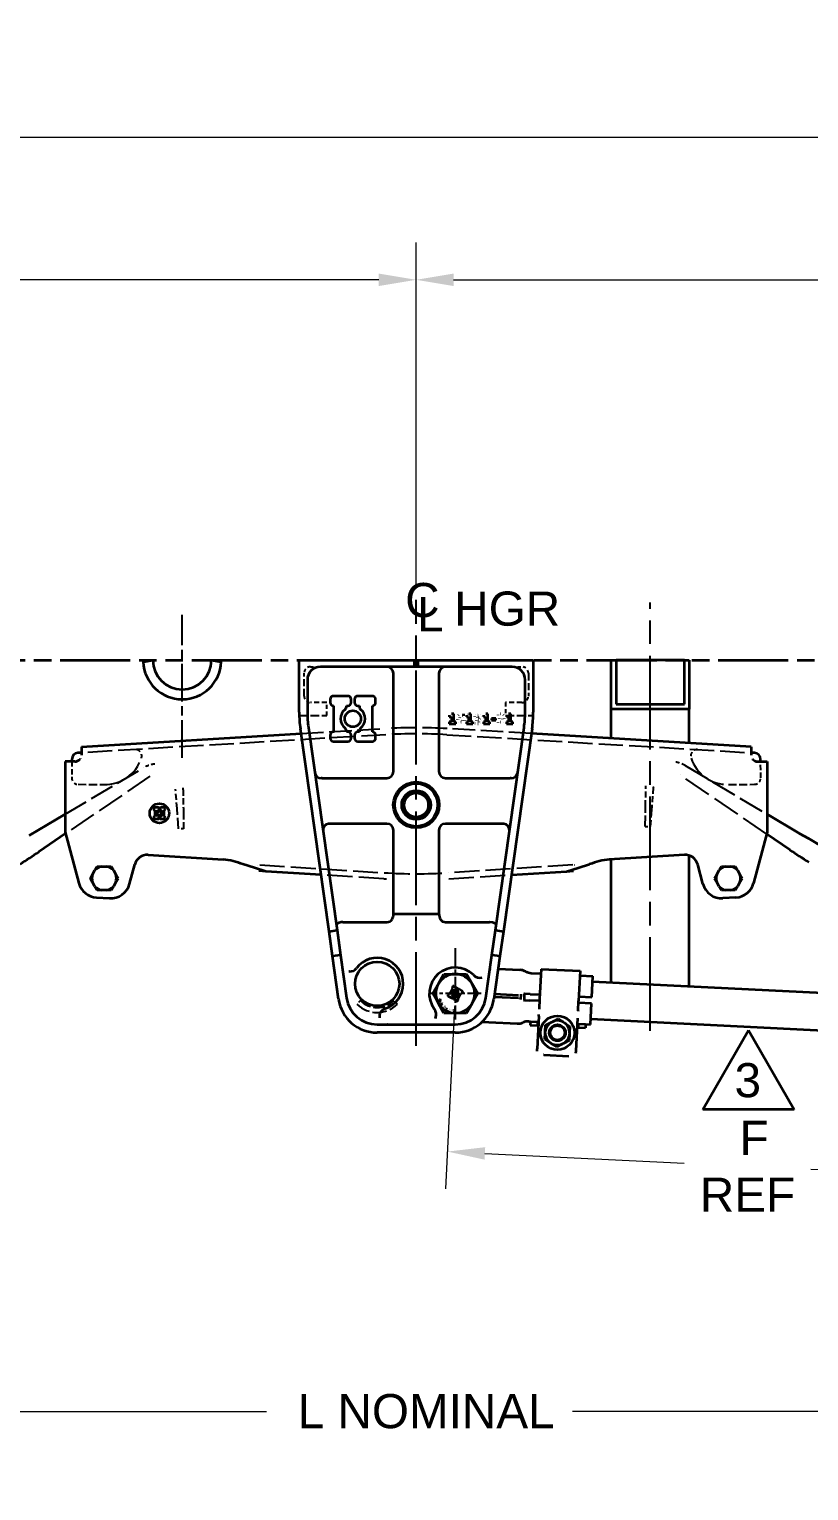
# Model space of a CAD drawing. Header units: inches. Extents: x 0 to 267, y 0 to 172.
# Drawn here: x 59.6 to 89.6, y 46.5 to 102.7 of the extents above; entities that cross this region are included whole.
import ezdxf
from ezdxf.enums import TextEntityAlignment as Align

# ---------------------------------------------------------------- set-up
doc = ezdxf.new("R2010")
doc.units = ezdxf.units.IN
doc.header["$LTSCALE"] = 8
doc.header["$MEASUREMENT"] = 0
for name, pattern in [('CHAIN', [0.7087, 0.4724, -0.0591, 0.1181, -0.0591]), ('DASHED', [0.2067, 0.1654, -0.0413]), ('DOUBLE_DASH_CHAIN', [1.2403, 0.6614, -0.0827, 0.1654, -0.0827, 0.1654, -0.0827])]:
    doc.linetypes.add(name, pattern=pattern)
for name, color, linetype, lineweight in [('Center Mark(Hutchens)', 7, 'Continuous', 25), ('Centerline(Hutchens)', 7, 'Continuous', 25), ('Dimensions(Hutchens)', 7, 'Continuous', 25), ('Hidden Edges(Hutchens)', 7, 'DASHED', 25), ('Phantom Lines(Hutchens)', 7, 'DOUBLE_DASH_CHAIN', 70), ('Sketch Geometry(Hutchens)', 7, 'Continuous', 35), ('Symbols(Hutchens)', 7, 'Continuous', 25), ('Visible Edges(Hutchens)', 7, 'Continuous', 35)]:
    doc.layers.add(name, color=color, linetype=linetype, lineweight=lineweight)
doc.styles.add('Hutchens .164', font='ARIAL.TTF')
doc.dimstyles.new('HUTCHENS STD DIM X.XX', dxfattribs={"dimscale": 8, "dimtxt": 0.164, "dimasz": 0.18, "dimexe": 0.18, "dimexo": 0.0625, "dimgap": 0.09, "dimtad": 0, "dimtih": 1, "dimtoh": 1, "dimrnd": 1e-08, "dimzin": 4, "dimdsep": 46, "dimtxsty": 'Hutchens .164', "dimcen": 0.09, "dimclrd": 211, "dimclre": 211, "dimclrt": 7, "dimadec": 0, "dimazin": 1, "dimtfac": 0.762195, "dimtofl": 0, "dimtmove": 0, "dimatfit": 3, "dimfxl": 0, "dimtolj": 1, "dimtzin": 0, "dimlwd": 9, "dimlwe": 9, "dimarcsym": 0})

# ---------------------------------------------------------------- blocks, each defined once
blk = doc.blocks.new('*D30')
at = {"layer": 'Defpoints', "color": 0, "linetype": 'Continuous'}
for p in [(44.44, 62.729), (104.44, 62.78), (104.44, 49.579)]:
    blk.add_point(p, dxfattribs=at)
at = {"layer": 'Dimensions(Hutchens)', "color": 211, "linetype": 'Continuous', "lineweight": 9}
for p, q in [((44.44, 62.229), (44.44, 48.139)), ((104.44, 62.28), (104.44, 48.139)), ((45.88, 49.579), (68.763, 49.579)), ((103, 49.579), (80.527, 49.579))]:
    blk.add_line(p, q, dxfattribs=at)
at = {"layer": 'Dimensions(Hutchens)', "color": 211, "linetype": 'Continuous'}
for points in [[(45.88, 49.819), (45.88, 49.339), (44.44, 49.579)], [(103, 49.819), (103, 49.339), (104.44, 49.579)]]:
    blk.add_solid(points, dxfattribs=at)
at = {"layer": 'Dimensions(Hutchens)', "color": 7, "linetype": 'Continuous', "lineweight": 9, "insert": (74.645, 49.579), "char_height": 1.312, "attachment_point": 5, "style": 'Hutchens .164'}
blk.add_mtext('\\A1; L NOMINAL', dxfattribs=at)
blk = doc.blocks.new('*D36')
at = {"layer": 'Defpoints', "color": 0, "linetype": 'Continuous'}
for p in [(74.516, 93.073), (25.516, 80.913), (74.516, 80.777)]:
    blk.add_point(p, dxfattribs=at)
at = {"layer": 'Dimensions(Hutchens)', "color": 211, "linetype": 'Continuous', "lineweight": 9}
for p, q in [((25.516, 81.413), (25.516, 94.513)), ((74.516, 81.277), (74.516, 94.513)), ((26.956, 93.073), (41.982, 93.073)), ((73.076, 93.073), (58.05, 93.073))]:
    blk.add_line(p, q, dxfattribs=at)
at = {"layer": 'Dimensions(Hutchens)', "color": 211, "linetype": 'Continuous'}
for points in [[(26.956, 93.313), (26.956, 92.833), (25.516, 93.073)], [(73.076, 93.313), (73.076, 92.833), (74.516, 93.073)]]:
    blk.add_solid(points, dxfattribs=at)
at = {"layer": 'Dimensions(Hutchens)', "color": 7, "linetype": 'Continuous', "lineweight": 9, "insert": (50.016, 93.073), "char_height": 1.312, "attachment_point": 5, "style": 'Hutchens .164'}
blk.add_mtext('\\A1; "A"\\PTYP BOTH ENDS', dxfattribs=at)
blk = doc.blocks.new('*D37')
at = {"layer": 'Defpoints', "color": 0, "linetype": 'Continuous'}
for p in [(134.516, 93.073), (74.516, 80.777), (134.516, 80.311)]:
    blk.add_point(p, dxfattribs=at)
at = {"layer": 'Dimensions(Hutchens)', "color": 211, "linetype": 'Continuous', "lineweight": 9}
for p, q in [((74.516, 81.277), (74.516, 94.513)), ((134.516, 80.811), (134.516, 94.513)), ((75.956, 93.073), (102.979, 93.073)), ((133.076, 93.073), (106.053, 93.073))]:
    blk.add_line(p, q, dxfattribs=at)
at = {"layer": 'Dimensions(Hutchens)', "color": 211, "linetype": 'Continuous'}
for points in [[(75.956, 93.313), (75.956, 92.833), (74.516, 93.073)], [(133.076, 93.313), (133.076, 92.833), (134.516, 93.073)]]:
    blk.add_solid(points, dxfattribs=at)
at = {"layer": 'Dimensions(Hutchens)', "color": 7, "linetype": 'Continuous', "lineweight": 9, "insert": (104.516, 93.073), "char_height": 1.312, "attachment_point": 5, "style": 'Hutchens .164'}
blk.add_mtext('\\A1; B', dxfattribs=at)
blk = doc.blocks.new('*D39')
at = {"layer": 'Defpoints', "color": 0, "linetype": 'Continuous'}
for p in [(189.954, 98.557), (189.954, 85.178), (18.954, 69.53)]:
    blk.add_point(p, dxfattribs=at)
at = {"layer": 'Dimensions(Hutchens)', "color": 211, "linetype": 'Continuous', "lineweight": 9}
for p, q in [((18.954, 70.03), (18.954, 99.997)), ((189.954, 85.678), (189.954, 99.997)), ((20.394, 98.557), (94.871, 98.557)), ((188.514, 98.557), (114.037, 98.557))]:
    blk.add_line(p, q, dxfattribs=at)
at = {"layer": 'Dimensions(Hutchens)', "color": 211, "linetype": 'Continuous'}
for points in [[(20.394, 98.797), (20.394, 98.317), (18.954, 98.557)], [(188.514, 98.797), (188.514, 98.317), (189.954, 98.557)]]:
    blk.add_solid(points, dxfattribs=at)
at = {"layer": 'Dimensions(Hutchens)', "color": 7, "linetype": 'Continuous', "lineweight": 9, "insert": (104.454, 98.557), "char_height": 1.312, "attachment_point": 5, "style": 'Hutchens .164'}
blk.add_mtext('\\A1; E REC CLEARANCE', dxfattribs=at)
blk = doc.blocks.new('*D40')
at = {"layer": 'Defpoints', "color": 0, "linetype": 'Continuous'}
for p in [(76.016, 65.637), (99.09, 64.506), (98.792, 58.433)]:
    blk.add_point(p, dxfattribs=at)
at = {"layer": 'Dimensions(Hutchens)', "color": 211, "linetype": 'Continuous', "lineweight": 9}
for p, q in [((75.992, 65.138), (75.648, 58.126)), ((99.066, 64.006), (98.722, 56.995)), ((77.157, 59.494), (84.817, 59.118)), ((97.354, 58.503), (89.694, 58.879))]:
    blk.add_line(p, q, dxfattribs=at)
at = {"layer": 'Dimensions(Hutchens)', "color": 211, "linetype": 'Continuous'}
for points in [[(77.169, 59.733), (77.145, 59.254), (75.719, 59.564)], [(97.366, 58.743), (97.342, 58.264), (98.792, 58.433)]]:
    blk.add_solid(points, dxfattribs=at)
at = {"layer": 'Dimensions(Hutchens)', "color": 7, "linetype": 'Continuous', "lineweight": 9, "insert": (87.256, 58.999), "char_height": 1.312, "attachment_point": 5, "style": 'Hutchens .164'}
blk.add_mtext('\\A1; F\\PREF', dxfattribs=at)
blk = doc.blocks.new('CL HGR')
at = {"layer": 'Symbols(Hutchens)', "color": 7, "char_height": 0.164, "attachment_point": 5, "style": 'Hutchens .164'}
for s, insert in [('C', (0.0294, -0.0028)), ('L', (0.068, -0.0698)), ('HGR', (0.4373, -0.044))]:
    blk.add_mtext(s, dxfattribs=dict(at, insert=insert))
blk = doc.blocks.new('FLAG')
at = {"layer": 'Sketch Geometry(Hutchens)'}
for p, q in [((-0.22, -0.1905), (0, 0.1905)), ((0, 0.1905), (0.22, -0.1905)), ((0.22, -0.1905), (-0.22, -0.1905))]:
    blk.add_line(p, q, dxfattribs=at)
at = {"layer": 'Symbols(Hutchens)', "color": 7, "style": 'Hutchens .164'}
blk.add_attdef('NO:', text='', height=0.164, dxfattribs=at).set_placement((-0.0034, -0.0497), align=Align.MIDDLE_CENTER)

msp = doc.modelspace()

# ---------------------------------------------------------------- linework, layer by layer
at = {"layer": 'Center Mark(Hutchens)', "linetype": 'CHAIN', "ltscale": 0.190971}
msp.add_line((76.0163, 67.3886), (76.0163, 64.637), dxfattribs=at)
at = {"layer": 'Center Mark(Hutchens)', "linetype": 'CHAIN', "ltscale": 0.138781}
msp.add_line((77.0163, 65.637), (75.0163, 65.637), dxfattribs=at)
at = {"layer": 'Centerline(Hutchens)', "linetype": 'CHAIN', "ltscale": 0.954115}
for p, q in [((74.5163, 63.6249), (74.5163, 80.7771)), ((83.5163, 64.1995), (83.5163, 80.6732))]:
    msp.add_line(p, q, dxfattribs=at)
at = {"layer": 'Centerline(Hutchens)', "linetype": 'CHAIN', "ltscale": 0.38144}
msp.add_line((65.5163, 74.7039), (65.5163, 80.1983), dxfattribs=at)
at = {"layer": 'Hidden Edges(Hutchens)', "ltscale": 0.089183}
for p, q in [((70.4538, 78.1995), (70.8288, 78.1995)), ((78.2038, 78.1995), (78.5788, 78.1995))]:
    msp.add_line(p, q, dxfattribs=at)
at = {"layer": 'Hidden Edges(Hutchens)', "ltscale": 0.208226}
for p, q in [((70.2038, 77.0745), (70.2038, 77.9495)), ((78.8288, 77.9495), (78.8288, 77.0745))]:
    msp.add_line(p, q, dxfattribs=at)
at = {"layer": 'Hidden Edges(Hutchens)', "ltscale": 0.148704}
for p, q in [((71.0788, 76.8245), (70.4538, 76.8245)), ((78.5788, 76.8245), (77.9538, 76.8245))]:
    msp.add_line(p, q, dxfattribs=at)
at = {"layer": 'Hidden Edges(Hutchens)', "ltscale": 0.118944}
for p, q in [((71.0788, 76.3245), (71.0788, 76.8245)), ((77.9538, 76.8245), (77.9538, 76.3245))]:
    msp.add_line(p, q, dxfattribs=at)
at = {"layer": 'Hidden Edges(Hutchens)', "ltscale": 0.252454}
for p, q in [((70.0181, 76.3245), (71.0788, 76.3245)), ((77.9538, 76.3245), (79.0146, 76.3245))]:
    msp.add_line(p, q, dxfattribs=at)
at = {"layer": 'Hidden Edges(Hutchens)', "ltscale": 0.70821}
for p, q in [((73.3455, 75.589), (61.6551, 74.8954)), ((75.6872, 75.589), (87.3776, 74.8954))]:
    msp.add_line(p, q, dxfattribs=at)
at = {"layer": 'Hidden Edges(Hutchens)', "ltscale": 0.65508}
for p, q in [((70.0877, 75.6281), (73.3317, 75.8206)), ((78.945, 75.6281), (75.7009, 75.8206))]:
    msp.add_line(p, q, dxfattribs=at)
at = {"layer": 'Hidden Edges(Hutchens)', "ltscale": 0.055136}
for p, q in [((61.6413, 75.127), (61.6551, 74.8954)), ((87.3913, 75.127), (87.3776, 74.8954))]:
    msp.add_line(p, q, dxfattribs=at)
at = {"layer": 'Hidden Edges(Hutchens)', "ltscale": 0.00118}
for p, q in [((61.6551, 74.8954), (61.6551, 74.8953)), ((87.3776, 74.8954), (87.3776, 74.8953))]:
    msp.add_line(p, q, dxfattribs=at)
at = {"layer": 'Hidden Edges(Hutchens)', "ltscale": 0.708444}
msp.add_line((61.0163, 72.535), (64.0429, 74.3214), dxfattribs=at)
at = {"layer": 'Hidden Edges(Hutchens)', "ltscale": 0.148443}
for p, q in [((61.2729, 74.557), (61.2663, 73.9331)), ((87.7663, 73.9331), (87.7598, 74.557))]:
    msp.add_line(p, q, dxfattribs=at)
at = {"layer": 'Hidden Edges(Hutchens)', "ltscale": 0.740479}
msp.add_line((84.8558, 74.4023), (88.0163, 72.5302), dxfattribs=at)
at = {"layer": 'Hidden Edges(Hutchens)', "ltscale": 0.789775}
msp.add_line((64.2709, 73.9904), (61.032, 71.7859), dxfattribs=at)
at = {"layer": 'Hidden Edges(Hutchens)', "ltscale": 0.237987}
for p, q in [((61.5137, 73.6805), (62.5136, 73.6699)), ((86.5191, 73.6699), (87.519, 73.6805))]:
    msp.add_line(p, q, dxfattribs=at)
at = {"layer": 'Hidden Edges(Hutchens)', "ltscale": 0.81374}
msp.add_line((87.9966, 71.7707), (84.663, 74.0473), dxfattribs=at)
at = {"layer": 'Hidden Edges(Hutchens)'}
for p, q in [((65.2642, 73.4695), (65.2642, 73.4695)), ((83.6332, 73.5524), (83.6332, 73.5524))]:
    msp.add_line(p, q, dxfattribs=at)
at = {"layer": 'Hidden Edges(Hutchens)', "ltscale": 0.174961}
for p, q in [((65.3199, 72.7538), (65.2642, 73.4695)), ((83.6332, 73.5524), (83.5764, 72.8367))]:
    msp.add_line(p, q, dxfattribs=at)
at = {"layer": 'Hidden Edges(Hutchens)', "ltscale": 0.174616}
for p, q in [((65.5512, 73.4733), (65.5606, 72.7569)), ((83.3358, 72.8402), (83.3463, 73.5566))]:
    msp.add_line(p, q, dxfattribs=at)
at = {"layer": 'Hidden Edges(Hutchens)', "ltscale": 0.322228}
for p, q in [((65.3808, 71.9709), (65.3199, 72.7538)), ((83.5764, 72.8367), (83.5142, 72.0539))]:
    msp.add_line(p, q, dxfattribs=at)
at = {"layer": 'Hidden Edges(Hutchens)', "ltscale": 0.321944}
for p, q in [((65.5606, 72.7569), (65.5708, 71.9734)), ((83.3243, 72.0567), (83.3358, 72.8402))]:
    msp.add_line(p, q, dxfattribs=at)
at = {"layer": 'Hidden Edges(Hutchens)', "ltscale": 0.045137}
for p, q in [((65.5708, 71.9734), (65.3808, 71.9709)), ((83.3243, 72.0567), (83.5142, 72.0539))]:
    msp.add_line(p, q, dxfattribs=at)
at = {"layer": 'Hidden Edges(Hutchens)', "ltscale": 0.725128}
for p, q in [((68.4963, 70.5817), (73.2832, 70.2825)), ((80.5364, 70.5817), (75.7494, 70.2825))]:
    msp.add_line(p, q, dxfattribs=at)
at = {"layer": 'Hidden Edges(Hutchens)', "ltscale": 0.731121}
for p, q in [((73.2688, 70.0509), (70.8555, 70.2018)), ((75.7639, 70.0509), (78.1772, 70.2018))]:
    msp.add_line(p, q, dxfattribs=at)
at = {"layer": 'Hidden Edges(Hutchens)', "ltscale": 0.044541}
for p, q in [((72.37, 65.3656), (72.2374, 65.2331)), ((73.7953, 65.2331), (73.6627, 65.3656))]:
    msp.add_line(p, q, dxfattribs=at)
at = {"layer": 'Hidden Edges(Hutchens)', "ltscale": 0.091457, "flags": 128}
for points in [[(74.5163, 75.3866), (74.5003, 75.3866)], [(74.5163, 75.3866), (74.5324, 75.3866)]]:
    msp.add_lwpolyline(points, dxfattribs=at)
at = {"layer": 'Hidden Edges(Hutchens)', "ltscale": 0.401905, "flags": 128}
for points in [[(83.3463, 73.5566), (83.3497, 73.6251)], [(65.5512, 73.4733), (65.5479, 73.5418)]]:
    msp.add_lwpolyline(points, dxfattribs=at)
at = {"layer": 'Hidden Edges(Hutchens)', "ltscale": 0.31875, "flags": 128}
msp.add_lwpolyline([(83.6332, 73.5524), (83.6497, 73.6033)], dxfattribs=at)
at = {"layer": 'Hidden Edges(Hutchens)', "ltscale": 0.331717, "flags": 128}
msp.add_lwpolyline([(65.2642, 73.4695), (65.2605, 73.499)], dxfattribs=at)
at = {"layer": 'Hidden Edges(Hutchens)', "ltscale": 0.145222, "flags": 128}
for points in [[(67.8468, 70.6067), (67.8573, 70.6022)], [(81.1859, 70.6067), (81.1754, 70.6022)]]:
    msp.add_lwpolyline(points, dxfattribs=at)
at = {"layer": 'Hidden Edges(Hutchens)', "ltscale": 0.026705, "flags": 128}
for points in [[(68.4212, 70.5785), (68.4251, 70.5788)], [(80.6115, 70.5785), (80.6076, 70.5788)]]:
    msp.add_lwpolyline(points, dxfattribs=at)
at = {"layer": 'Hidden Edges(Hutchens)', "ltscale": 0.754944, "flags": 128}
msp.add_lwpolyline([(73.2688, 70.0509), (73.3728, 70.0447)], dxfattribs=at)
at = {"layer": 'Hidden Edges(Hutchens)', "ltscale": 0.093397}
for centre, start, end in [((70.4538, 77.9495), 90, 180), ((78.5788, 77.9495), 0, 90), ((70.4538, 77.0745), 180, 270), ((78.5788, 77.0745), 270, 0), ((61.5163, 73.9305), 179.3956, 269.3956), ((87.5164, 73.9305), 270.6044, 0.6044)]:
    msp.add_arc(centre, 0.25, start, end, dxfattribs=at)
at = {"layer": 'Hidden Edges(Hutchens)', "ltscale": 0.716793}
msp.add_arc((74.5163, 55.8557), 20, 86.6044, 93.3956, dxfattribs=at)
at = {"layer": 'Hidden Edges(Hutchens)', "ltscale": 0.708478}
msp.add_arc((74.5163, 55.8557), 19.768, 86.6044, 93.3956, dxfattribs=at)
at = {"layer": 'Hidden Edges(Hutchens)', "ltscale": 0.116454}
for centre, start, end in [((63.7128, 74.767), 341.20073, 93.3956), ((85.3199, 74.767), 86.6044, 198.79927)]:
    msp.add_arc(centre, 0.25, start, end, dxfattribs=at)
at = {"layer": 'Hidden Edges(Hutchens)', "ltscale": 0.568412}
for centre, start, end in [((62.5295, 75.1699), 269.3956, 341.20073), ((86.5032, 75.1699), 198.79927, 270.6044)]:
    msp.add_arc(centre, 1.5, start, end, dxfattribs=at)
at = {"layer": 'Hidden Edges(Hutchens)', "ltscale": 0.105451}
for centre, start, end in [((64.5512, 73.4602), 95.15074, 120.55157), ((84.3462, 73.5419), 59.35862, 84.75946)]:
    msp.add_arc(centre, 1, start, end, dxfattribs=at)
at = {"layer": 'Hidden Edges(Hutchens)', "ltscale": 0.746187}
msp.add_arc((74.5163, 90.012), 19.768, 266.42367, 273.57633, dxfattribs=at)
at = {"layer": 'Hidden Edges(Hutchens)', "ltscale": 0.411869}
msp.add_arc((73.0163, 66.012), 1.1016, 225, 315, dxfattribs=at)
at = {"layer": 'Hidden Edges(Hutchens)', "ltscale": 0.341747}
msp.add_arc((73.0163, 66.012), 0.9141, 225, 315, dxfattribs=at)
at = {"layer": 'Phantom Lines(Hutchens)', "lineweight": 35, "ltscale": 0.510024}
msp.add_line((15.2761, 78.4495), (197.4599, 78.4495), dxfattribs=at)
at = {"layer": 'Visible Edges(Hutchens)'}
for p, q in [((64.0175, 78.3903), (64.3913, 78.4495)), ((66.6413, 78.4495), (67.0152, 78.3903)), ((70.0163, 78.4495), (74.4538, 78.4495)), ((70.0163, 76.4495), (70.0163, 78.4495)), ((74.4538, 78.1995), (70.8288, 78.1995)), ((74.4538, 78.1995), (74.4538, 78.4495)), ((74.4538, 78.4495), (74.5788, 78.4495)), ((74.5163, 78.387), (74.4538, 78.4495)), ((74.5163, 78.1995), (74.4538, 78.1995)), ((74.5788, 78.4495), (74.5163, 78.387)), ((74.5163, 78.387), (74.5163, 78.1995)), ((74.5788, 78.1995), (74.5163, 78.1995)), ((74.5788, 78.4495), (79.0163, 78.4495)), ((74.5788, 78.4495), (74.5788, 78.1995)), ((78.2038, 78.1995), (74.5788, 78.1995)), ((79.0163, 78.4495), (79.0163, 76.4495)), ((82.0163, 78.4495), (82.2038, 78.4495)), ((82.0163, 76.5745), (82.0163, 78.4495)), ((82.2038, 78.4495), (82.2038, 76.762)), ((84.8288, 78.4495), (82.2038, 78.4495)), ((84.8288, 76.762), (84.8288, 78.4495)), ((84.8288, 78.4495), (85.0163, 78.4495)), ((85.0163, 78.4495), (85.0163, 76.5745)), ((70.3288, 77.6995), (70.3288, 76.4495)), ((73.6413, 74.1682), (73.6413, 77.9495)), ((75.3913, 77.9495), (75.3913, 74.1682)), ((78.7038, 76.4495), (78.7038, 77.6995)), ((71.8913, 77.0745), (71.3288, 77.0745)), ((72.8288, 77.0745), (72.2663, 77.0745)), ((71.2038, 76.9495), (71.2038, 76.8245)), ((71.3288, 76.6995), (71.3288, 75.6995)), ((71.8288, 76.6598), (71.8288, 76.6995)), ((71.8288, 76.6995), (71.8913, 76.6995)), ((72.0163, 76.8245), (72.0163, 76.9495)), ((72.1413, 76.9495), (72.1413, 76.8245)), ((72.2663, 76.6995), (72.3288, 76.6995)), ((72.3288, 76.6995), (72.3288, 76.6598)), ((72.8288, 75.6995), (72.8288, 76.6995)), ((72.9538, 76.8245), (72.9538, 76.9495)), ((85.0163, 76.5745), (82.0163, 76.5745)), ((82.0163, 75.4459), (82.0163, 76.5745)), ((82.2038, 76.762), (84.8288, 76.762)), ((85.0163, 75.2679), (85.0163, 76.5745)), ((70.3701, 75.8628), (71.4727, 68.0703)), ((75.7891, 76.337), (75.7891, 76.2759)), ((75.7891, 76.2759), (75.8681, 76.2759)), ((75.7891, 76.0775), (75.7891, 76.0121)), ((75.8681, 76.0775), (75.7891, 76.0775)), ((75.7891, 76.0121), (76.0367, 76.0121)), ((75.8681, 76.2759), (75.8681, 76.0775)), ((75.9596, 76.388), (75.8775, 76.388)), ((75.9596, 76.0775), (75.9596, 76.388)), ((76.0367, 76.0775), (75.9596, 76.0775)), ((76.0367, 76.0121), (76.0367, 76.0775)), ((76.3415, 76.3142), (76.3482, 76.3142)), ((76.3482, 76.3142), (76.3482, 76.3877)), ((76.4461, 76.337), (76.4461, 76.2759)), ((76.4461, 76.2759), (76.5251, 76.2759)), ((76.4461, 76.0775), (76.4461, 76.0121)), ((76.5251, 76.0775), (76.4461, 76.0775)), ((76.4461, 76.0121), (76.6937, 76.0121)), ((76.5251, 76.2759), (76.5251, 76.0775)), ((76.6166, 76.388), (76.5345, 76.388)), ((76.6166, 76.0775), (76.6166, 76.388)), ((76.6937, 76.0775), (76.6166, 76.0775)), ((76.6937, 76.0121), (76.6937, 76.0775)), ((76.8104, 76.2042), (76.8104, 76.2027)), ((76.9654, 76.2151), (76.9654, 76.2163)), ((77.1031, 76.337), (77.1031, 76.2759)), ((77.1031, 76.2759), (77.1821, 76.2759)), ((77.1031, 76.0775), (77.1031, 76.0121)), ((77.1821, 76.0775), (77.1031, 76.0775)), ((77.1031, 76.0121), (77.3508, 76.0121)), ((77.1821, 76.2759), (77.1821, 76.0775)), ((77.2736, 76.388), (77.1915, 76.388)), ((77.2736, 76.0775), (77.2736, 76.388)), ((77.3508, 76.0775), (77.2736, 76.0775)), ((77.3508, 76.0121), (77.3508, 76.0775)), ((77.41, 76.2127), (77.41, 76.1428)), ((77.5769, 76.2127), (77.41, 76.2127)), ((77.41, 76.1428), (77.5769, 76.1428)), ((77.56, 68.0703), (78.6625, 75.8628)), ((77.5769, 76.1428), (77.5769, 76.2127)), ((77.9825, 76.337), (77.9825, 76.2759)), ((77.9825, 76.2759), (78.0616, 76.2759)), ((77.9825, 76.0775), (77.9825, 76.0121)), ((78.0616, 76.0775), (77.9825, 76.0775)), ((77.9825, 76.0121), (78.2302, 76.0121)), ((78.0616, 76.2759), (78.0616, 76.0775)), ((78.153, 76.388), (78.071, 76.388)), ((78.153, 76.0775), (78.153, 76.388)), ((78.2302, 76.0775), (78.153, 76.0775)), ((78.2302, 76.0121), (78.2302, 76.0775)), ((61.6413, 75.127), (70.0877, 75.6281)), ((71.1633, 68.0266), (70.0607, 75.819)), ((71.2038, 75.5745), (71.2038, 75.4495)), ((71.3288, 75.3245), (71.8913, 75.3245)), ((71.8288, 75.6995), (71.8288, 75.7391)), ((71.8913, 75.6995), (71.8288, 75.6995)), ((72.0163, 75.4495), (72.0163, 75.5745)), ((72.1413, 75.5745), (72.1413, 75.4495)), ((72.3288, 75.6995), (72.2663, 75.6995)), ((72.2663, 75.3245), (72.8288, 75.3245)), ((72.3288, 75.7391), (72.3288, 75.6995)), ((72.9538, 75.4495), (72.9538, 75.5745)), ((78.972, 75.819), (77.8694, 68.0266)), ((87.3913, 75.127), (78.945, 75.6281)), ((61.6362, 74.8943), (61.509, 74.8867)), ((61.6323, 74.8148), (61.6324, 74.8152)), ((61.6413, 75.127), (61.6413, 74.807)), ((87.3913, 75.127), (87.3913, 74.807)), ((87.5237, 74.8867), (87.3965, 74.8943)), ((87.4003, 74.8152), (87.4003, 74.8148)), ((61.3913, 74.557), (61.0163, 74.557)), ((61.0163, 74.557), (61.0163, 71.8445)), ((61.2738, 74.6398), (61.2729, 74.557)), ((87.6413, 74.557), (88.0163, 74.557)), ((87.7598, 74.557), (87.7589, 74.6398)), ((88.0163, 74.557), (88.0163, 71.8445)), ((70.8978, 73.9182), (70.8624, 73.9182)), ((70.8978, 73.9182), (73.3913, 73.9182)), ((75.6413, 73.9182), (78.1349, 73.9182)), ((78.1703, 73.9182), (78.1349, 73.9182)), ((59.6337, 71.7189), (61.0163, 72.535)), ((64.4226, 72.7545), (64.4226, 72.7232)), ((64.5945, 72.7857), (64.4538, 72.7857)), ((64.4538, 72.692), (64.4586, 72.692)), ((64.4586, 72.692), (64.4586, 72.442)), ((64.5836, 72.692), (64.5945, 72.692)), ((64.5836, 72.6855), (64.5836, 72.692)), ((64.6257, 72.7232), (64.6257, 72.7545)), ((64.657, 72.7545), (64.657, 72.7232)), ((64.8288, 72.7857), (64.6882, 72.7857)), ((64.6882, 72.692), (64.6991, 72.692)), ((64.6991, 72.692), (64.6991, 72.6855)), ((64.8241, 72.442), (64.8241, 72.692)), ((64.8241, 72.692), (64.8288, 72.692)), ((64.8601, 72.7232), (64.8601, 72.7545)), ((88.0163, 72.5302), (89.261, 71.7929)), ((64.4226, 72.4107), (64.4226, 72.3795)), ((64.4586, 72.442), (64.4538, 72.442)), ((64.4538, 72.3482), (64.5945, 72.3482)), ((64.5836, 72.442), (64.5836, 72.4484)), ((64.5945, 72.442), (64.5836, 72.442)), ((64.6257, 72.3795), (64.6257, 72.4107)), ((64.657, 72.4107), (64.657, 72.3795)), ((64.6991, 72.442), (64.6882, 72.442)), ((64.6882, 72.3482), (64.8288, 72.3482)), ((64.6991, 72.4484), (64.6991, 72.442)), ((64.8288, 72.442), (64.8241, 72.442)), ((64.8601, 72.3795), (64.8601, 72.4107)), ((73.3913, 72.1682), (71.1808, 72.1682)), ((73.6413, 68.7057), (73.6413, 71.9182)), ((75.3913, 71.9182), (75.3913, 68.7057)), ((77.8519, 72.1682), (75.6413, 72.1682)), ((61.032, 71.7859), (60.0062, 71.0877)), ((61.0163, 71.8445), (61.5419, 69.8831)), ((88.0163, 71.8445), (87.4908, 69.8831)), ((88.8875, 71.1623), (87.9966, 71.7707)), ((64.2045, 70.9681), (67.093, 70.7876)), ((84.8281, 70.9681), (81.9397, 70.7876)), ((82.0163, 66.0636), (82.0163, 70.7924)), ((85.0163, 65.9165), (85.0163, 70.9438)), ((62.0713, 70.2182), (62.1629, 70.3768)), ((62.1629, 70.3768), (62.2502, 70.528)), ((62.2502, 70.528), (62.4248, 70.528)), ((62.4248, 70.528), (62.6079, 70.528)), ((62.6079, 70.528), (62.7825, 70.528)), ((62.7825, 70.528), (62.8698, 70.3768)), ((62.8698, 70.3768), (62.9613, 70.2182)), ((63.4908, 69.8536), (63.6904, 70.5985)), ((68.2928, 70.4695), (67.8468, 70.6067)), ((68.7313, 70.3345), (68.2928, 70.4695)), ((68.7313, 70.3345), (68.4818, 70.3501)), ((70.8555, 70.2018), (68.7313, 70.3345)), ((78.1772, 70.2018), (80.3013, 70.3345)), ((80.3013, 70.3345), (80.7399, 70.4695)), ((80.3013, 70.3345), (80.5509, 70.3501)), ((80.7399, 70.4695), (81.1859, 70.6067)), ((85.5419, 69.8536), (85.3423, 70.5985)), ((86.0713, 70.2182), (86.1629, 70.3768)), ((86.1629, 70.3768), (86.2502, 70.528)), ((86.2502, 70.528), (86.4248, 70.528)), ((86.4248, 70.528), (86.6079, 70.528)), ((86.6079, 70.528), (86.7825, 70.528)), ((86.7825, 70.528), (86.8698, 70.3768)), ((86.8698, 70.3768), (86.9613, 70.2182)), ((61.984, 70.067), (62.0713, 70.2182)), ((62.0713, 69.9158), (61.984, 70.067)), ((62.1629, 69.7572), (62.0713, 69.9158)), ((62.2502, 69.606), (62.1629, 69.7572)), ((62.8698, 69.7572), (62.7825, 69.606)), ((62.9613, 69.9158), (62.8698, 69.7572)), ((62.9613, 70.2182), (63.0487, 70.067)), ((63.0487, 70.067), (62.9613, 69.9158)), ((85.984, 70.067), (86.0713, 70.2182)), ((86.0713, 69.9158), (85.984, 70.067)), ((86.1629, 69.7572), (86.0713, 69.9158)), ((86.2502, 69.606), (86.1629, 69.7572)), ((86.8698, 69.7572), (86.7825, 69.606)), ((86.9613, 69.9158), (86.8698, 69.7572)), ((86.9613, 70.2182), (87.0487, 70.067)), ((87.0487, 70.067), (86.9613, 69.9158)), ((62.2222, 69.3285), (62.7222, 69.299)), ((62.4248, 69.606), (62.2502, 69.606)), ((62.6079, 69.606), (62.4248, 69.606)), ((62.7825, 69.606), (62.6079, 69.606)), ((86.4248, 69.606), (86.2502, 69.606)), ((86.8105, 69.3285), (86.3105, 69.299)), ((86.6079, 69.606), (86.4248, 69.606)), ((86.7825, 69.606), (86.6079, 69.606)), ((73.6413, 68.7057), (75.3913, 68.7057)), ((71.1633, 68.0266), (71.4727, 68.0703)), ((71.2986, 67.0703), (71.1633, 68.0266)), ((71.4727, 68.0703), (71.608, 67.1141)), ((71.6983, 68.387), (73.3913, 68.387)), ((75.6413, 68.387), (77.3343, 68.387)), ((77.4247, 67.1141), (77.56, 68.0703)), ((77.56, 68.0703), (77.8694, 68.0266)), ((77.8694, 68.0266), (77.7341, 67.0703)), ((71.608, 67.1141), (71.2986, 67.0703)), ((71.5311, 65.4268), (71.2986, 67.0703)), ((71.608, 67.1141), (71.8406, 65.4706)), ((77.1921, 65.4706), (77.4247, 67.1141)), ((77.7341, 67.0703), (77.4247, 67.1141)), ((77.7341, 67.0703), (77.5016, 65.4268)), ((75.3668, 66.012), (75.5833, 66.387)), ((75.5833, 66.387), (76.0163, 66.387)), ((76.0163, 66.387), (76.4494, 66.387)), ((76.4494, 66.387), (76.6659, 66.012)), ((77.6662, 66.5903), (78.5015, 66.5494)), ((78.7286, 66.4825), (78.7103, 66.4922)), ((78.9375, 66.4254), (79.308, 66.4072)), ((79.3165, 66.58), (79.2605, 65.4373)), ((79.3165, 66.58), (80.8147, 66.5065)), ((80.8147, 66.5065), (80.7587, 65.3638)), ((80.8062, 66.3337), (81.3056, 66.3093)), ((81.2662, 65.5047), (81.3056, 66.3093)), ((75.1503, 65.637), (75.3668, 66.012)), ((75.921, 65.8373), (75.7952, 65.6195)), ((75.9207, 65.9087), (75.9054, 65.8823)), ((75.9168, 65.8396), (75.921, 65.8373)), ((76.0851, 65.8499), (75.9633, 65.9202)), ((76.0172, 65.754), (76.0292, 65.7748)), ((76.0292, 65.7748), (76.0386, 65.7693)), ((76.0813, 65.7808), (76.0966, 65.8072)), ((76.1236, 65.7915), (76.1084, 65.7651)), ((76.2881, 65.7327), (76.1663, 65.803)), ((76.6659, 66.012), (76.8824, 65.637)), ((81.2953, 66.099), (93.8817, 65.4819)), ((75.3668, 65.262), (75.1503, 65.637)), ((75.4426, 65.3612), (75.3235, 65.3557)), ((75.3235, 65.3557), (75.332, 65.3409)), ((75.332, 65.3409), (75.4463, 65.347)), ((75.5833, 64.887), (75.3668, 65.262)), ((75.4187, 65.207), (75.4093, 65.1991)), ((75.4093, 65.1991), (75.447, 65.1543)), ((75.4238, 65.4219), (75.4116, 65.4148)), ((75.4116, 65.4148), (75.4426, 65.3612)), ((75.4327, 65.1903), (75.4187, 65.207)), ((75.4619, 65.356), (75.4238, 65.4219)), ((75.4943, 65.242), (75.4327, 65.1903)), ((75.4427, 65.1785), (75.5255, 65.248)), ((75.4564, 65.1621), (75.4427, 65.1785)), ((75.4463, 65.347), (75.4619, 65.356)), ((75.4888, 65.2657), (75.4803, 65.2587)), ((75.4803, 65.2587), (75.4943, 65.242)), ((75.5255, 65.248), (75.5175, 65.2575)), ((75.7484, 65.6104), (75.7332, 65.584)), ((75.7446, 65.5413), (75.8664, 65.471)), ((75.7952, 65.6195), (75.7911, 65.6218)), ((75.9035, 65.557), (75.9155, 65.5777)), ((75.9129, 65.5515), (75.9035, 65.557)), ((75.9091, 65.4824), (75.9243, 65.5088)), ((75.9514, 65.4932), (75.9361, 65.4668)), ((75.9476, 65.4241), (76.0693, 65.3538)), ((76.0035, 65.4992), (75.9941, 65.5046)), ((76.0155, 65.52), (76.0035, 65.4992)), ((76.1117, 65.4367), (76.2375, 65.6545)), ((76.1158, 65.4343), (76.1117, 65.4367)), ((76.112, 65.3652), (76.1273, 65.3916)), ((76.1292, 65.717), (76.1172, 65.6962)), ((76.1198, 65.7224), (76.1292, 65.717)), ((76.2375, 65.6545), (76.2416, 65.6521)), ((76.2843, 65.6636), (76.2995, 65.69)), ((76.6659, 65.262), (76.4494, 64.887)), ((76.8824, 65.637), (76.6659, 65.262)), ((78.4479, 65.4552), (77.5121, 65.5011)), ((77.5296, 65.6254), (78.454, 65.58)), ((78.5369, 65.4059), (78.5474, 65.6203)), ((78.6473, 65.3828), (78.6559, 65.3824)), ((78.6747, 65.3815), (78.6559, 65.3824)), ((78.6681, 65.6321), (78.6595, 65.6325)), ((78.6731, 65.6319), (78.6609, 65.3822)), ((78.6682, 65.6321), (78.6869, 65.6312)), ((78.6747, 65.3815), (78.8858, 65.3711)), ((78.898, 65.6208), (78.6869, 65.6312)), ((79.2563, 65.353), (78.8858, 65.3711)), ((78.898, 65.6208), (79.2686, 65.6027)), ((79.2601, 65.4297), (79.2411, 65.042)), ((79.2605, 65.4373), (79.2601, 65.4297)), ((80.7393, 64.9686), (80.7583, 65.3563)), ((81.2539, 65.255), (80.7545, 65.2795)), ((80.7587, 65.3638), (80.7583, 65.3563)), ((80.7668, 65.5292), (81.2662, 65.5047)), ((81.2145, 64.4505), (81.2539, 65.255)), ((75.447, 65.1543), (75.4564, 65.1621)), ((75.5458, 65.077), (75.5369, 65.0644)), ((75.5464, 65.0766), (75.5458, 65.077)), ((76.0163, 64.887), (75.5833, 64.887)), ((75.6647, 65.0591), (75.6574, 65.0465)), ((75.6574, 65.0465), (75.6967, 65.0238)), ((75.704, 65.0364), (75.6647, 65.0591)), ((75.6967, 65.0238), (75.704, 65.0364)), ((75.9084, 64.9185), (75.9054, 64.9017)), ((75.9054, 64.9017), (75.9783, 64.8889)), ((75.9807, 64.9026), (75.9227, 64.9128)), ((75.928, 65.0149), (75.925, 64.998)), ((75.925, 64.998), (75.9258, 64.9979)), ((75.9783, 64.8889), (75.9807, 64.9026)), ((76.4494, 64.887), (76.0163, 64.887)), ((79.2277, 64.7689), (79.1662, 63.5148)), ((79.7522, 64.5572), (79.9738, 64.6711)), ((79.9738, 64.6711), (80.1832, 64.5361)), ((80.6644, 63.4413), (80.7259, 64.6954)), ((81.2248, 64.6607), (93.8112, 64.0436)), ((73.0163, 64.4495), (76.0163, 64.4495)), ((76.0163, 64.137), (73.0163, 64.137)), ((77.0521, 64.552), (77.3082, 64.5394)), ((77.3082, 64.5394), (78.4003, 64.4858)), ((78.6329, 64.5301), (78.6137, 64.5223)), ((78.8463, 64.5666), (78.905, 64.5637)), ((78.905, 64.5637), (78.8984, 64.4289)), ((78.8984, 64.4289), (79.1793, 64.4151)), ((78.905, 64.5637), (79.1859, 64.55)), ((79.1859, 64.55), (79.1793, 64.4151)), ((79.1793, 64.4151), (79.2103, 64.4136)), ((79.2169, 64.5484), (79.1859, 64.55)), ((79.4656, 63.8827), (79.4778, 64.1315)), ((79.4778, 64.1315), (79.4799, 64.1748)), ((79.4799, 64.1748), (79.4921, 64.4236)), ((79.4921, 64.4236), (79.7137, 64.5374)), ((79.7137, 64.5374), (79.7522, 64.5572)), ((80.1832, 64.5361), (80.2196, 64.5126)), ((80.2196, 64.5126), (80.429, 64.3776)), ((80.4146, 64.0856), (80.4024, 63.8367)), ((80.4168, 64.1288), (80.4146, 64.0856)), ((80.429, 64.3776), (80.4168, 64.1288)), ((80.7085, 64.3401), (80.7087, 64.3401)), ((80.7087, 64.3401), (80.7399, 64.3386)), ((80.7151, 64.475), (80.7153, 64.475)), ((80.7465, 64.4734), (80.7153, 64.475)), ((80.7465, 64.4734), (80.7399, 64.3386)), ((80.7399, 64.3386), (81.0208, 64.3248)), ((80.7465, 64.4734), (81.0274, 64.4597)), ((81.0274, 64.4597), (81.0208, 64.3248)), ((81.0274, 64.4597), (81.2145, 64.4505)), ((79.162, 63.4287), (79.1662, 63.5148)), ((79.6749, 63.7477), (79.4656, 63.8827)), ((79.7114, 63.7242), (79.6749, 63.7477)), ((79.9207, 63.5893), (79.7114, 63.7242)), ((80.1423, 63.7031), (79.9207, 63.5893)), ((80.1809, 63.7229), (80.1423, 63.7031)), ((80.4024, 63.8367), (80.1809, 63.7229)), ((79.4217, 63.2799), (80.3871, 63.2325)), ((80.6602, 63.3552), (80.6644, 63.4413))]:
    msp.add_line(p, q, dxfattribs=at)
at = {"layer": 'Visible Edges(Hutchens)', "flags": 128}
for points in [[(75.8511, 76.3464), (75.8495, 76.3457)], [(75.8775, 76.388), (75.8774, 76.3864)], [(76.093, 76.1793), (76.093, 76.1746)], [(76.1382, 76.3346), (76.1349, 76.3303)], [(76.137, 76.0416), (76.1399, 76.0388)], [(76.1863, 76.165), (76.1863, 76.1659)], [(76.1869, 76.1878), (76.1885, 76.1884)], [(76.1872, 76.2361), (76.1887, 76.2457)], [(76.2063, 76.0832), (76.2031, 76.0874)], [(76.2267, 76.1966), (76.2294, 76.1966)], [(76.2388, 76.068), (76.2378, 76.0681)], [(76.2391, 76.0042), (76.2467, 76.0044)], [(76.2677, 76.2619), (76.2652, 76.2619)], [(76.268, 76.1841), (76.27, 76.1823)], [(76.2701, 76.0832), (76.2697, 76.0827)], [(76.2859, 76.3941), (76.2767, 76.394)], [(76.285, 76.3257), (76.2902, 76.3257)], [(76.2853, 76.1352), (76.2852, 76.1274)], [(76.3373, 76.2407), (76.3352, 76.2422)], [(76.3482, 76.3877), (76.3471, 76.388)], [(76.3798, 76.1398), (76.3798, 76.1432)], [(76.5081, 76.3464), (76.5066, 76.3457)], [(76.5345, 76.388), (76.5344, 76.3864)], [(76.7412, 76.1133), (76.7412, 76.1104)], [(76.7512, 76.2944), (76.7515, 76.2858)], [(76.7761, 76.0355), (76.7789, 76.0333)], [(76.7873, 76.3656), (76.7839, 76.3627)], [(76.8104, 76.2027), (76.8058, 76.2006)], [(76.8329, 76.1252), (76.8332, 76.1311)], [(76.8442, 76.296), (76.8442, 76.2982)], [(76.8582, 76.1814), (76.8626, 76.1795)], [(76.8755, 76.2549), (76.8734, 76.256)], [(76.8901, 76.3956), (76.8831, 76.3955)], [(76.8934, 76.0677), (76.8883, 76.0679)], [(76.8892, 76.0033), (76.8976, 76.0034)], [(76.8901, 76.3318), (76.8945, 76.3317)], [(76.9037, 76.1629), (76.9059, 76.1618)], [(76.918, 76.2376), (76.9118, 76.24)], [(76.9271, 76.0775), (76.9247, 76.076)], [(76.9369, 76.2899), (76.9367, 76.2849)], [(76.9451, 76.1124), (76.945, 76.109)], [(76.9654, 76.2163), (76.9712, 76.2192)], [(76.9931, 76.3686), (76.9905, 76.3704)], [(76.9989, 76.0355), (77.0017, 76.0379)], [(77.0283, 76.3008), (77.0282, 76.3056)], [(77.0381, 76.1164), (77.0378, 76.1247)], [(77.1651, 76.3464), (77.1636, 76.3457)], [(77.1915, 76.388), (77.1914, 76.3864)], [(77.6246, 76.1996), (77.6246, 76.1945)], [(77.6577, 76.3455), (77.655, 76.3414)], [(77.6574, 76.0541), (77.6605, 76.0498)], [(77.7191, 76.1993), (77.7191, 76.2104)], [(77.7692, 76.3947), (77.7619, 76.3946)], [(77.7692, 76.0735), (77.7624, 76.074)], [(77.7692, 76.3254), (77.7759, 76.325)], [(77.7692, 76.0042), (77.7734, 76.0043)], [(77.8191, 76.1996), (77.819, 76.1888)], [(77.881, 76.344), (77.878, 76.3483)], [(77.8807, 76.0535), (77.8834, 76.0574)], [(77.9136, 76.1996), (77.9135, 76.2091)], [(78.0445, 76.3464), (78.043, 76.3457)], [(78.071, 76.388), (78.0708, 76.3864)], [(61.6323, 74.8148), (61.6316, 74.8102)], [(61.6322, 74.8133), (61.6323, 74.814)], [(87.3913, 75.0995), (87.3914, 75.0859)], [(87.4003, 74.8148), (87.4011, 74.8102)], [(61.5777, 74.6404), (61.5826, 74.646)], [(61.6004, 74.6698), (61.6074, 74.6815)], [(87.4217, 74.6884), (87.422, 74.6878)], [(87.455, 74.6404), (87.4501, 74.646)], [(68.4818, 70.3501), (68.4631, 70.3605)], [(80.5509, 70.3501), (80.5696, 70.3605)], [(71.9489, 66.4896), (71.9287, 66.4915)], [(77.3475, 66.5689), (77.3448, 66.5525)], [(75.5175, 65.2575), (75.5164, 65.2568)], [(78.4479, 65.4552), (78.4553, 65.4497)], [(78.6595, 65.6325), (78.651, 65.6328)], [(75.2606, 64.6995), (75.2529, 64.6795)], [(75.5369, 65.0644), (75.5372, 65.064)], [(75.5471, 65.0552), (75.5486, 65.0542)], [(75.5568, 65.0654), (75.5564, 65.0657)], [(75.5683, 65.1047), (75.5686, 65.1038)], [(75.5752, 65.1372), (75.5745, 65.1362)], [(75.5832, 65.0856), (75.584, 65.0851)], [(75.5837, 65.1066), (75.5835, 65.1074)], [(75.589, 65.1284), (75.59, 65.1298)], [(75.5913, 65.0476), (75.5941, 65.0488)], [(75.5938, 65.0944), (75.5934, 65.0948)], [(75.6018, 65.1555), (75.6008, 65.1552)], [(75.6085, 65.0781), (75.6069, 65.0762)], [(75.6152, 65.0875), (75.6145, 65.0876)], [(75.6198, 65.0936), (75.6196, 65.0933)], [(75.6226, 65.1386), (75.6231, 65.1383)], [(75.6302, 65.1493), (75.6295, 65.1498)], [(75.631, 65.0813), (75.6322, 65.0831)], [(75.6311, 65.1244), (75.6311, 65.1227)], [(75.6459, 65.1252), (75.6457, 65.1261)], [(75.7543, 65.0027), (75.7531, 64.9994)], [(75.7611, 64.9618), (75.7612, 64.9637)], [(75.769, 64.9309), (75.7718, 64.9302)], [(75.7696, 64.9972), (75.7701, 64.9985)], [(75.7736, 64.9435), (75.7727, 64.9438)], [(75.7861, 65.0301), (75.7867, 65.0307)], [(75.7945, 64.9493), (75.7939, 64.9487)], [(75.8072, 65.0358), (75.8081, 65.0355)], [(75.8118, 65.0484), (75.809, 65.0491)], [(75.8111, 64.9822), (75.8106, 64.9808)], [(75.8195, 65.0181), (75.8195, 65.0173)], [(75.8264, 64.9766), (75.8275, 64.9799)], [(75.9227, 64.9128), (75.9238, 64.9135)], [(75.9258, 64.9979), (75.9261, 64.998)], [(75.9385, 65.0024), (75.939, 65.0025)], [(75.9419, 64.9419), (75.9407, 64.9409)], [(75.9559, 65.0031), (75.9565, 65.003)], [(75.9595, 65.0166), (75.9584, 65.0168)], [(75.9593, 64.938), (75.96, 64.9385)], [(75.9695, 64.9958), (75.9698, 64.9954)], [(75.9727, 64.9799), (75.9722, 64.9777)], [(75.9787, 64.9554), (75.9792, 64.956)], [(75.989, 64.9779), (75.9892, 64.98)], [(79.2277, 64.7689), (79.231, 64.8371)], [(80.7393, 64.9686), (80.7389, 64.9603)], [(73.4165, 64.4495), (73.4013, 64.4499)], [(79.4217, 63.2799), (79.4043, 63.281)], [(80.6602, 63.3552), (80.6591, 63.3449)]]:
    msp.add_lwpolyline(points, dxfattribs=at)
at = {"layer": 'Visible Edges(Hutchens)'}
for centre, radius in [((72.0788, 76.1995), 0.3125), ((74.5163, 72.887), 0.885), ((74.5163, 72.887), 0.823), ((74.5163, 72.887), 0.5598), ((74.5163, 72.887), 0.5257), ((74.5163, 72.887), 0.465), ((64.6413, 72.567), 0.375), ((64.6413, 72.567), 0.0781), ((73.0163, 66.012), 0.8516), ((76.0163, 65.637), 0.0781), ((79.9473, 64.1302), 0.6562), ((79.9473, 64.1302), 0.3126), ((79.9473, 64.1302), 0.3125), ((79.9473, 64.1302), 0.28)]:
    msp.add_circle(centre, radius, dxfattribs=at)
for centre, radius, start, end in [((65.5163, 78.4495), 1.5, 182.26221, 357.73779), ((65.5163, 78.4495), 1.125, 180, 0), ((70.8288, 77.6995), 0.5, 90, 180), ((73.3913, 77.9495), 0.25, 0, 90), ((75.6413, 77.9495), 0.25, 90, 180), ((78.2038, 77.6995), 0.5, 0, 90), ((71.3288, 76.9495), 0.125, 90, 180), ((71.8913, 76.9495), 0.125, 0, 90), ((72.2663, 76.9495), 0.125, 90, 180), ((72.8288, 76.9495), 0.125, 0, 90), ((74.5163, 76.4495), 4.5, 180, 188.05343), ((74.5163, 76.4495), 4.1875, 180, 188.05343), ((71.3288, 76.8245), 0.125, 180, 270), ((72.0788, 76.1995), 0.4688, 129.16671, 230.83329), ((71.7038, 76.6598), 0.125, 309.16671, 0), ((71.8913, 76.8245), 0.125, 270, 0), ((72.2663, 76.8245), 0.125, 180, 270), ((72.4538, 76.6598), 0.125, 180, 230.83329), ((72.0788, 76.1995), 0.4687, 309.16671, 50.83329), ((72.8288, 76.8245), 0.125, 270, 0), ((74.5163, 76.4495), 4.1875, 351.94657, 0), ((74.5163, 76.4495), 4.5, 351.94657, 0), ((71.3288, 75.5745), 0.125, 90, 180), ((71.3288, 75.4495), 0.125, 180, 270), ((71.7038, 75.7391), 0.125, 0, 50.83329), ((71.8913, 75.5745), 0.125, 0, 90), ((71.8913, 75.4495), 0.125, 270, 0), ((72.2663, 75.5745), 0.125, 90, 180), ((72.2663, 75.4495), 0.125, 180, 270), ((72.4538, 75.7391), 0.125, 129.16671, 180), ((72.8288, 75.5745), 0.125, 0, 90), ((72.8288, 75.4495), 0.125, 270, 0), ((61.5238, 74.6372), 0.25, 93.3956, 179.3956), ((87.5089, 74.6372), 0.25, 0.6044, 86.6044), ((61.3913, 74.807), 0.25, 270, 318.20323), ((73.3913, 74.1682), 0.25, 270, 0), ((75.6413, 74.1682), 0.25, 180, 270), ((87.6413, 74.807), 0.25, 221.79677, 270), ((70.8624, 74.1682), 0.25, 188.05343, 270), ((78.1703, 74.1682), 0.25, 270, 351.94657), ((64.4538, 72.7545), 0.0313, 90, 180), ((64.4538, 72.7232), 0.0313, 180, 270), ((64.6413, 72.567), 0.117, 126.89406, 233.10594), ((64.5523, 72.6855), 0.0313, 306.89406, 0), ((64.5523, 72.4484), 0.0313, 0, 53.10594), ((64.5945, 72.7545), 0.0312, 0, 90), ((64.5945, 72.7232), 0.0312, 270, 0), ((64.6882, 72.7545), 0.0312, 90, 180), ((64.6882, 72.7232), 0.0313, 180, 270), ((64.7303, 72.6855), 0.0313, 180, 233.10594), ((64.7303, 72.4484), 0.0312, 126.89406, 180), ((64.6413, 72.567), 0.117, 306.89406, 53.10594), ((64.8288, 72.7545), 0.0313, 0, 90), ((64.8288, 72.7232), 0.0312, 270, 0), ((64.4538, 72.4107), 0.0312, 90, 180), ((64.4538, 72.3795), 0.0313, 180, 270), ((64.5945, 72.4107), 0.0313, 0, 90), ((64.5945, 72.3795), 0.0313, 270, 0), ((64.6882, 72.4107), 0.0312, 90, 180), ((64.6882, 72.3795), 0.0313, 180, 270), ((64.8288, 72.4107), 0.0313, 0, 90), ((64.8288, 72.3795), 0.0312, 270, 0), ((71.1808, 71.9182), 0.25, 98.05343, 188.05343), ((71.1808, 71.9182), 0.25, 90, 98.05343), ((73.3913, 71.9182), 0.25, 0, 90), ((75.6413, 71.9182), 0.25, 90, 180), ((77.8519, 71.9182), 0.25, 81.94657, 90), ((77.8519, 71.9182), 0.25, 351.94657, 81.94657), ((100.8595, 91.3738), 22.7582, 239.36009, 269.15944), ((46.789, 90.541), 23.5186, 302.08244, 304.19341), ((64.1734, 70.4691), 0.5, 86.42367, 165), ((66.9526, 68.542), 2.25, 66.58519, 86.42367), ((82.0801, 68.542), 2.25, 93.57633, 113.41481), ((84.8593, 70.4691), 0.5, 15, 93.57633), ((102.1351, 90.5949), 23.5186, 235.71679, 237.82775), ((62.5163, 70.067), 0.47, 101.23066, 138.76934), ((62.5163, 70.067), 0.47, 41.23066, 78.76934), ((86.5163, 70.067), 0.47, 101.23066, 138.76934), ((86.5163, 70.067), 0.47, 41.23066, 78.76934), ((62.2663, 70.0772), 0.75, 195, 266.62232), ((62.5163, 70.067), 0.47, 161.23066, 198.76934), ((62.5163, 70.067), 0.47, 221.23066, 258.76934), ((62.5163, 70.067), 0.47, 281.23066, 318.76934), ((62.7663, 70.0477), 0.75, 266.62232, 345), ((62.5163, 70.067), 0.47, 341.23066, 18.76934), ((86.2663, 70.0477), 0.75, 195, 273.37768), ((86.5163, 70.067), 0.47, 161.23066, 198.76934), ((86.5163, 70.067), 0.47, 221.23066, 258.76934), ((86.5163, 70.067), 0.47, 281.23066, 318.76934), ((86.7663, 70.0772), 0.75, 273.37768, 345), ((86.5163, 70.067), 0.47, 341.23066, 18.76934), ((73.3913, 68.637), 0.25, 270, 321.53158), ((75.6413, 68.637), 0.25, 218.46842, 270), ((73.0163, 66.012), 1, 287.75279, 143.02001), ((71.9679, 66.8015), 0.3125, 266.51647, 323.02001), ((76.0163, 65.637), 1, 45.72502, 216.22155), ((76.0163, 65.637), 0.75, 90, 150), ((76.0163, 65.637), 0.75, 30, 90), ((76.9762, 66.6215), 0.375, 225.72502, 281.41779), ((78.477, 66.05), 0.5, 62.18514, 87.19286), ((78.9619, 66.9248), 0.5, 242.18514, 267.19286), ((76.0163, 65.637), 0.75, 150, 210), ((76.0163, 65.637), 0.117, 89.5768, 210.4232), ((75.9325, 65.8667), 0.0313, 150, 240), ((75.9477, 65.8931), 0.0313, 60, 150), ((76.0542, 65.7964), 0.0313, 240, 330), ((76.0695, 65.8228), 0.0313, 330, 60), ((76.1354, 65.7495), 0.0313, 150, 240), ((76.1507, 65.7759), 0.0313, 60, 150), ((76.2725, 65.7056), 0.0313, 330, 60), ((76.0163, 65.637), 0.75, 330, 30), ((73.0163, 65.637), 1.5, 188.05343, 270), ((73.0163, 65.637), 1.1875, 188.05343, 270), ((76.0163, 65.637), 0.75, 210, 270), ((75.7602, 65.5684), 0.0313, 150, 240), ((75.7755, 65.5948), 0.0313, 60, 150), ((75.882, 65.498), 0.0313, 240, 330), ((75.8972, 65.5245), 0.0312, 330, 60), ((75.9632, 65.4512), 0.0312, 150, 240), ((75.9784, 65.4776), 0.0312, 60, 150), ((76.0163, 65.637), 0.117, 269.5768, 30.4232), ((76.0163, 65.637), 1.1875, 270, 351.94657), ((76.0163, 65.637), 1.5, 270, 351.94657), ((76.0163, 65.637), 0.75, 270, 330), ((76.085, 65.3809), 0.0312, 240, 330), ((76.1002, 65.4073), 0.0312, 330, 60), ((76.2572, 65.6792), 0.0313, 240, 330), ((73.4165, 64.762), 0.3125, 107.75279, 191.53696), ((74.9071, 64.8245), 0.375, 340.52878, 36.22155), ((78.4248, 64.9852), 0.5, 267.19286, 292.20058), ((78.8218, 64.0672), 0.5, 87.19286, 112.20058), ((79.9473, 64.1302), 0.4695, 179.83736, 234.54836), ((79.9473, 64.1302), 0.4695, 119.83736, 174.54836), ((79.9473, 64.1302), 0.4695, 59.83736, 114.54836), ((79.9473, 64.1302), 0.4695, 299.83736, 354.54836), ((79.9473, 64.1302), 0.4695, 359.83736, 54.54836), ((79.9473, 64.1302), 0.4695, 239.83736, 294.54836)]:
    msp.add_arc(centre, radius, start, end, dxfattribs=at)
for centre, major_axis, ratio, start_param, end_param in [((73.4538, 68.7057), (0, -0.3187), 0.5882353, 0.7903528, 1.5707963), ((75.5788, 68.7057), (0, -0.3187), 0.5882353, 4.712389, 5.4928325), ((71.69, 68.3189), (0.2475, 0.035), 0.269989, 1.5707963, 3.1415927), ((71.7502, 67.8939), (-0.0696, 0.4918), 0.5032911, 6.2120937, 6.2831853), ((77.2825, 67.8939), (0.0696, 0.4918), 0.5032911, 0, 0.0710916), ((77.3427, 68.3189), (-0.2475, 0.035), 0.269989, 3.1415927, 4.712389)]:
    msp.add_ellipse(centre, major_axis=major_axis, ratio=ratio, start_param=start_param, end_param=end_param, dxfattribs=at)

# ---------------------------------------------------------------- block references
at = {"xscale": 8, "yscale": 8, "zscale": 8}
msp.add_blockref('CL HGR', (74.5163, 80.7771), dxfattribs=at)
msp.add_blockref('FLAG', (87.2945, 62.7071), dxfattribs=at).add_auto_attribs({'NO:': '3'})

# ---------------------------------------------------------------- dimensions: what is measured, and where the dimension line sits
at = {"layer": 'Dimensions(Hutchens)', "color": 211, "linetype": 'Continuous', "lineweight": 9}
for base, p1, p2, angle, text, override, picture, middle in [((189.9538, 98.5574), (18.9538, 69.53), (189.9538, 85.1778), 180, ' E REC CLEARANCE', {"dimtih": 0, "dimtoh": 0, "dimdec": 2, "dimtp": 0, "dimtm": 0, "dimtdec": 2, "dimatfit": 2}, '*D39', (104.4538, 98.5574)), ((98.7924, 58.4329), (76.0163, 65.637), (99.0902, 64.5056), 177.19286, ' F\\PREF', {"dimdec": 2, "dimtp": 0, "dimtm": 0, "dimtdec": 2, "dimatfit": 2}, '*D40', (87.2555, 58.9986)), ((104.4404, 49.5785), (44.4401, 62.7294), (104.4404, 62.7796), 180, ' L NOMINAL', {"dimtih": 0, "dimtoh": 0, "dimdec": 2, "dimtp": 0, "dimtm": 0, "dimtdec": 2, "dimatfit": 2}, '*D30', (74.6449, 49.5785))]:
    dim = msp.add_linear_dim(base=base, p1=p1, p2=p2, angle=angle, text=text, dimstyle='HUTCHENS STD DIM X.XX', override=override, dxfattribs=at)
    dim.commit()
    dim.dimension.update_dxf_attribs({"geometry": picture, "text_midpoint": middle, "dimtype": 160})
for base, p1, p2, text, picture, middle in [((74.5163, 93.0727), (25.5163, 80.9127), (74.5163, 80.7771), ' "A"\\PTYP BOTH ENDS', '*D36', (50.0163, 93.0727)), ((134.5163, 93.0727), (74.5163, 80.7771), (134.5163, 80.3113), ' B', '*D37', (104.5163, 93.0727))]:
    dim = msp.add_linear_dim(base=base, p1=p1, p2=p2, text=text, dimstyle='HUTCHENS STD DIM X.XX', override={"dimtih": 0, "dimtoh": 0, "dimdec": 2, "dimtp": 0, "dimtm": 0, "dimtdec": 2, "dimatfit": 2}, dxfattribs=at)
    dim.commit()
    dim.dimension.update_dxf_attribs({"geometry": picture, "text_midpoint": middle, "dimtype": 160})

doc.saveas('drawing.dxf')
